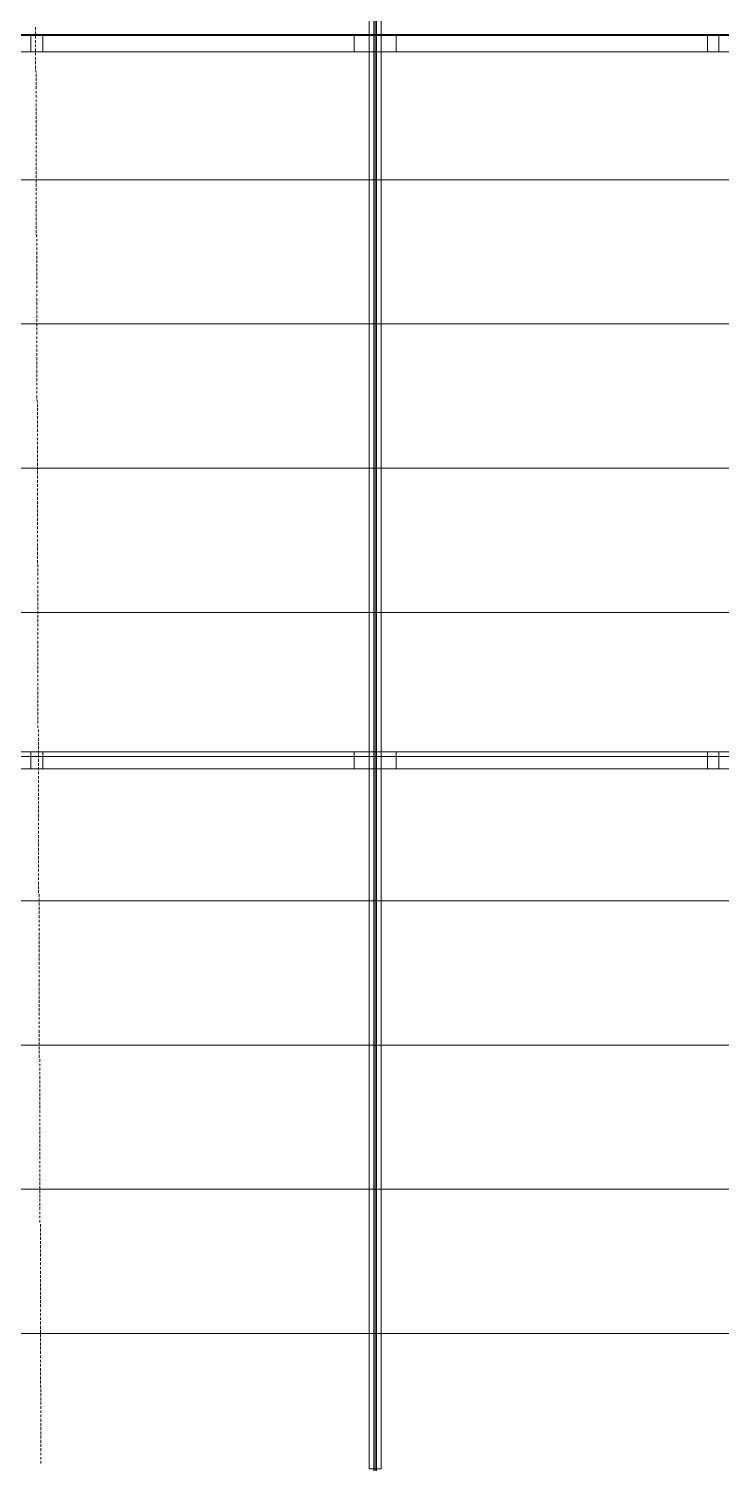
# Model space of a CAD drawing. Header units: centimetres. Extents: x 2816 to 28192, y 2553 to 18332.
# Drawn here: x 13682 to 14902, y 10464 to 12991 of the extents above; entities that cross this region are included whole.
import ezdxf

# ---------------------------------------------------------------- set-up
doc = ezdxf.new("R2010")
doc.units = ezdxf.units.CM
doc.layers.add('PDF_Kaprijatat', color=7, linetype='Continuous')
doc.layers.add('PDF_Prerja A-A', color=7, linetype='Continuous')
doc.layers.add('PDF_Panel Kulmii', color=7, linetype='Continuous', true_color=0xfafafa)

msp = doc.modelspace()

# ---------------------------------------------------------------- linework, layer by layer
at = {"layer": 'PDF_Kaprijatat', "lineweight": 0}
for points in [[(14281.4, 14214.7), (14281.4, 12980.8)], [(14302.4, 14214.7), (14281.4, 14214.7), (14281.4, 12980.8), (14302.4, 12980.8)], [(14302.4, 14214.7), (14302.4, 12980.8), (14302.4, 14214.7)], [(11803, 12980.8), (14291.9, 12980.8), (16780.8, 12980.8), (11803, 12980.8)], [(13685.4, 12980.8), (13685.4, 12950.3)], [(14255.1, 12950.3), (14255.1, 12980.8), (13685.4, 12980.8), (13685.4, 12950.3)], [(14255.1, 12980.8), (13685.4, 12980.8)], [(13685.4, 12980.8), (13685.4, 12980.8)], [(13685.4, 12980.8), (13685.4, 12980.8)], [(14281.4, 12950.3), (14281.4, 12980.8), (13706.5, 12980.8)], [(13706.5, 12950.3), (13706.5, 12980.8)], [(13706.5, 12980.8), (14281.4, 12980.8)], [(13706.5, 12980.8), (13706.5, 12980.8)], [(14255.1, 12980.8), (14255.1, 12980.8)], [(14281.4, 12980.8), (14281.4, 12980.8)], [(14281.4, 12980.8), (14281.4, 12950.3)], [(14281.4, 12980.8), (14281.4, 12980.8)], [(14281.4, 12980.8), (14302.4, 12980.8)], [(14281.4, 12980.8), (14281.4, 12980.8)], [(14281.4, 12980.8), (14281.4, 12980.8)], [(14291.9, 12950.3), (14291.9, 12980.8)], [(14291.9, 12980.8), (14291.9, 12980.8)], [(14302.4, 12980.8), (14302.4, 12950.3)], [(14302.4, 12950.3), (14302.4, 12980.8), (14877.4, 12980.8)], [(14302.4, 12980.8), (14877.4, 12980.8)], [(14302.4, 12980.8), (14302.4, 12980.8)], [(14302.4, 12980.8), (14302.4, 12980.8)], [(14302.4, 12980.8), (14302.4, 12980.8)], [(14302.4, 12980.8), (14302.4, 12980.8)], [(14897.3, 12980.8), (14328.7, 12980.8)], [(14328.7, 12980.8), (14328.7, 12950.3)], [(14328.7, 12980.8), (14897.3, 12980.8)], [(14328.7, 12980.8), (14328.7, 12980.8)], [(14877.4, 12980.8), (14877.4, 12950.3)], [(14877.4, 12980.8), (14877.4, 12980.8)], [(14897.3, 12980.8), (14897.3, 12950.3)], [(14897.3, 12980.8), (14897.3, 12980.8)], [(14897.3, 12950.3), (14897.3, 12980.8)], [(14897.3, 12980.8), (14897.3, 12980.8)], [(14897.3, 12980.8), (14897.3, 12980.8)], [(16780.8, 12950.3), (14291.9, 12950.3), (11803, 12950.3), (16780.8, 12950.3)], [(13685.4, 12950.3), (14255.1, 12950.3), (13685.4, 12950.3)], [(13685.4, 12950.3), (13685.4, 12950.3)], [(13685.4, 12950.3), (13685.4, 12950.3)], [(13706.5, 12950.3), (14281.4, 12950.3), (13706.5, 12950.3)], [(13706.5, 12950.3), (13706.5, 12950.3)], [(14255.1, 12950.3), (14255.1, 12950.3)], [(14281.4, 12950.3), (14281.4, 12950.3)], [(14281.4, 12950.3), (14281.4, 12950.3)], [(14281.4, 12950.3), (14281.4, 12950.3)], [(14281.4, 12950.3), (14302.4, 12950.3)], [(14281.4, 12950.3), (14281.4, 11717.4), (14302.4, 11717.4)], [(14302.4, 12950.3), (14281.4, 12950.3), (14281.4, 11717.4)], [(14281.4, 12950.3), (14281.4, 12950.3)], [(14281.4, 12950.3), (14281.4, 12950.3)], [(14291.9, 12950.3), (14291.9, 12950.3)], [(14302.4, 12950.3), (14302.4, 12950.3)], [(14877.4, 12950.3), (14302.4, 12950.3), (14877.4, 12950.3)], [(14302.4, 12950.3), (14302.4, 12950.3)], [(14302.4, 11717.4), (14302.4, 12950.3), (14302.4, 11717.4)], [(14302.4, 12950.3), (14302.4, 12950.3)], [(14302.4, 12950.3), (14302.4, 12950.3)], [(14328.7, 12950.3), (14897.3, 12950.3), (14328.7, 12950.3)], [(14328.7, 12950.3), (14328.7, 12950.3)], [(14877.4, 12950.3), (14877.4, 12950.3)], [(14897.3, 12950.3), (14897.3, 12950.3)], [(14897.3, 12950.3), (14897.3, 12950.3)], [(11803, 11717.4), (14291.9, 11717.4), (16780.8, 11717.4), (11803, 11717.4)], [(13685.4, 11717.4), (13685.4, 11686.9)], [(14255.1, 11686.9), (14255.1, 11717.4), (13685.4, 11717.4), (13685.4, 11686.9)], [(14255.1, 11717.4), (13685.4, 11717.4)], [(13685.4, 11717.4), (13685.4, 11717.4)], [(13685.4, 11717.4), (13685.4, 11717.4)], [(14281.4, 11686.9), (14281.4, 11717.4), (13706.5, 11717.4)], [(13706.5, 11686.9), (13706.5, 11717.4)], [(13706.5, 11717.4), (14281.4, 11717.4)], [(13706.5, 11717.4), (13706.5, 11717.4)], [(14255.1, 11717.4), (14255.1, 11717.4)], [(14281.4, 11717.4), (14281.4, 11717.4)], [(14281.4, 11717.4), (14281.4, 11686.9)], [(14281.4, 11717.4), (14281.4, 11717.4)], [(14281.4, 11717.4), (14302.4, 11717.4)], [(14281.4, 11717.4), (14281.4, 11717.4)], [(14281.4, 11717.4), (14281.4, 11717.4)], [(14281.4, 11717.4), (14281.4, 11717.4)], [(14291.9, 11686.9), (14291.9, 11717.4)], [(14291.9, 11717.4), (14291.9, 11717.4)], [(14302.4, 11717.4), (14302.4, 11686.9)], [(14302.4, 11686.9), (14302.4, 11717.4), (14877.4, 11717.4)], [(14302.4, 11717.4), (14877.4, 11717.4)], [(14302.4, 11717.4), (14302.4, 11717.4)], [(14302.4, 11717.4), (14302.4, 11717.4)], [(14302.4, 11717.4), (14302.4, 11717.4)], [(14897.3, 11717.4), (14328.7, 11717.4)], [(14328.7, 11717.4), (14328.7, 11686.9)], [(14328.7, 11717.4), (14897.3, 11717.4)], [(14328.7, 11717.4), (14328.7, 11717.4)], [(14877.4, 11717.4), (14877.4, 11686.9)], [(14877.4, 11717.4), (14877.4, 11717.4)], [(14897.3, 11717.4), (14897.3, 11686.9)], [(14897.3, 11717.4), (14897.3, 11717.4)], [(14897.3, 11686.9), (14897.3, 11717.4)], [(14897.3, 11717.4), (14897.3, 11717.4)], [(14897.3, 11717.4), (14897.3, 11717.4)], [(16780.8, 11686.9), (14291.9, 11686.9), (11803, 11686.9), (16780.8, 11686.9)], [(13685.4, 11686.9), (14255.1, 11686.9), (13685.4, 11686.9)], [(13685.4, 11686.9), (13685.4, 11686.9)], [(13685.4, 11686.9), (13685.4, 11686.9)], [(13706.5, 11686.9), (14281.4, 11686.9), (13706.5, 11686.9)], [(13706.5, 11686.9), (13706.5, 11686.9)], [(14255.1, 11686.9), (14255.1, 11686.9)], [(14281.4, 11686.9), (14281.4, 11686.9)], [(14281.4, 11686.9), (14281.4, 11686.9)], [(14281.4, 11686.9), (14281.4, 11686.9)], [(14281.4, 11686.9), (14302.4, 11686.9)], [(14281.4, 11686.9), (14281.4, 10454)], [(14302.4, 11686.9), (14281.4, 11686.9), (14281.4, 10454), (14302.4, 10454)], [(14281.4, 11686.9), (14281.4, 11686.9)], [(14281.4, 11686.9), (14281.4, 11686.9)], [(14291.9, 11686.9), (14291.9, 11686.9)], [(14302.4, 11686.9), (14302.4, 11686.9)], [(14877.4, 11686.9), (14302.4, 11686.9), (14877.4, 11686.9)], [(14302.4, 11686.9), (14302.4, 11686.9)], [(14302.4, 11686.9), (14302.4, 10454), (14302.4, 11686.9)], [(14302.4, 11686.9), (14302.4, 11686.9)], [(14302.4, 11686.9), (14302.4, 11686.9)], [(14328.7, 11686.9), (14897.3, 11686.9), (14328.7, 11686.9)], [(14328.7, 11686.9), (14328.7, 11686.9)], [(14877.4, 11686.9), (14877.4, 11686.9)], [(14897.3, 11686.9), (14897.3, 11686.9)], [(14897.3, 11686.9), (14897.3, 11686.9)]]:
    msp.add_lwpolyline(points, dxfattribs=at)
at = {"layer": 'PDF_Panel Kulmii', "lineweight": 0}
for points in [[(14291.9, 12978.7), (14291.9, 13233), (14289.8, 13233), (14289.8, 12978.7)], [(14291.9, 12978.7), (14291.9, 13233)], [(14294, 12978.7), (14294, 13233), (14291.9, 13233)], [(11785.1, 12978.7), (14291.9, 12978.7), (14289.8, 12978.7), (11783, 12978.7), (11785.1, 12978.7)], [(14291.9, 12978.7), (11785.1, 12978.7), (11783, 12978.7), (14289.8, 12978.7)], [(14289.8, 12978.7), (14289.8, 12978.7)], [(14291.9, 12724.3), (14291.9, 12978.7), (14289.8, 12978.7), (14289.8, 12724.3)], [(14289.8, 12978.7), (14289.8, 12978.7)], [(14291.9, 12978.7), (16798.7, 12978.7), (16800.8, 12978.7), (14294, 12978.7), (14291.9, 12978.7)], [(14291.9, 12978.7), (14291.9, 12978.7)], [(14291.9, 12978.7), (16798.7, 12978.7)], [(14291.9, 12724.3), (14291.9, 12978.7)], [(14294, 12724.3), (14294, 12978.7), (14291.9, 12978.7)], [(14291.9, 12978.7), (14291.9, 12978.7)], [(14291.9, 12978.7), (14291.9, 12978.7)], [(14291.9, 12978.7), (14291.9, 12978.7)], [(14294, 12978.7), (14294, 12978.7)], [(14294, 12978.7), (16800.8, 12978.7), (16798.7, 12978.7)], [(14294, 12978.7), (14294, 12978.7)], [(11785.1, 12724.3), (14291.9, 12724.3), (14289.8, 12724.3), (11783, 12724.3), (11785.1, 12724.3)], [(14291.9, 12724.3), (11785.1, 12724.3), (11783, 12724.3), (14289.8, 12724.3)], [(14289.8, 12724.3), (14289.8, 12724.3)], [(14291.9, 12471), (14291.9, 12724.3), (14289.8, 12724.3), (14289.8, 12471)], [(14289.8, 12724.3), (14289.8, 12724.3)], [(14291.9, 12724.3), (16798.7, 12724.3), (16800.8, 12724.3), (14294, 12724.3), (14291.9, 12724.3)], [(14291.9, 12724.3), (14291.9, 12724.3)], [(14291.9, 12724.3), (16798.7, 12724.3)], [(14291.9, 12471), (14291.9, 12724.3)], [(14294, 12471), (14294, 12724.3), (14291.9, 12724.3)], [(14291.9, 12724.3), (14291.9, 12724.3)], [(14291.9, 12724.3), (14291.9, 12724.3)], [(14291.9, 12724.3), (14291.9, 12724.3)], [(14294, 12724.3), (14294, 12724.3)], [(14294, 12724.3), (16800.8, 12724.3), (16798.7, 12724.3)], [(14294, 12724.3), (14294, 12724.3)], [(11785.1, 12471), (14291.9, 12471), (14289.8, 12471), (11783, 12471), (11785.1, 12471)], [(14291.9, 12471), (11785.1, 12471), (11783, 12471), (14289.8, 12471)], [(14289.8, 12471), (14289.8, 12471)], [(14291.9, 12216.7), (14291.9, 12471), (14289.8, 12471), (14289.8, 12216.7)], [(14289.8, 12471), (14289.8, 12471)], [(14291.9, 12471), (16798.7, 12471), (16800.8, 12471), (14294, 12471), (14291.9, 12471)], [(14291.9, 12471), (14291.9, 12471)], [(14291.9, 12471), (16798.7, 12471)], [(14291.9, 12216.7), (14291.9, 12471)], [(14294, 12216.7), (14294, 12471), (14291.9, 12471)], [(14291.9, 12471), (14291.9, 12471)], [(14291.9, 12471), (14291.9, 12471)], [(14291.9, 12471), (14291.9, 12471)], [(14294, 12471), (14294, 12471)], [(14294, 12471), (16800.8, 12471), (16798.7, 12471)], [(14294, 12471), (14294, 12471)], [(11785.1, 12216.7), (14291.9, 12216.7), (14289.8, 12216.7), (11783, 12216.7), (11785.1, 12216.7)], [(14291.9, 12216.7), (11785.1, 12216.7), (11783, 12216.7), (14289.8, 12216.7)], [(14289.8, 12216.7), (14289.8, 12216.7)], [(14291.9, 11962.3), (14291.9, 12216.7), (14289.8, 12216.7), (14289.8, 11962.3)], [(14289.8, 12216.7), (14289.8, 12216.7)], [(14291.9, 12216.7), (16798.7, 12216.7), (16800.8, 12216.7), (14294, 12216.7), (14291.9, 12216.7)], [(14291.9, 12216.7), (14291.9, 12216.7)], [(14291.9, 12216.7), (16798.7, 12216.7)], [(14291.9, 11962.3), (14291.9, 12216.7)], [(14294, 11962.3), (14294, 12216.7), (14291.9, 12216.7)], [(14291.9, 12216.7), (14291.9, 12216.7)], [(14291.9, 12216.7), (14291.9, 12216.7)], [(14291.9, 12216.7), (14291.9, 12216.7)], [(14294, 12216.7), (14294, 12216.7)], [(14294, 12216.7), (16800.8, 12216.7), (16798.7, 12216.7)], [(14294, 12216.7), (14294, 12216.7)], [(11785.1, 11962.3), (14291.9, 11962.3), (14289.8, 11962.3), (11783, 11962.3), (11785.1, 11962.3)], [(14291.9, 11962.3), (11785.1, 11962.3), (11783, 11962.3), (14289.8, 11962.3)], [(14289.8, 11962.3), (14289.8, 11962.3)], [(14291.9, 11709), (14291.9, 11962.3), (14289.8, 11962.3), (14289.8, 11709)], [(14289.8, 11962.3), (14289.8, 11962.3)], [(14291.9, 11962.3), (16798.7, 11962.3), (16800.8, 11962.3), (14294, 11962.3), (14291.9, 11962.3)], [(14291.9, 11962.3), (14291.9, 11962.3)], [(14291.9, 11962.3), (16798.7, 11962.3)], [(14291.9, 11709), (14291.9, 11962.3)], [(14294, 11709), (14294, 11962.3), (14291.9, 11962.3)], [(14291.9, 11962.3), (14291.9, 11962.3)], [(14291.9, 11962.3), (14291.9, 11962.3)], [(14291.9, 11962.3), (14291.9, 11962.3)], [(14294, 11962.3), (14294, 11962.3)], [(14294, 11962.3), (16800.8, 11962.3), (16798.7, 11962.3)], [(14294, 11962.3), (14294, 11962.3)], [(11785.1, 11709), (14291.9, 11709), (14289.8, 11709), (11783, 11709), (11785.1, 11709)], [(14291.9, 11709), (11785.1, 11709), (11783, 11709), (14289.8, 11709)], [(14289.8, 11709), (14289.8, 11709)], [(14291.9, 11454.6), (14291.9, 11709), (14289.8, 11709), (14289.8, 11454.6)], [(14289.8, 11709), (14289.8, 11709)], [(14291.9, 11709), (16798.7, 11709), (16800.8, 11709), (14294, 11709), (14291.9, 11709)], [(14291.9, 11709), (14291.9, 11709)], [(14291.9, 11709), (16798.7, 11709)], [(14291.9, 11454.6), (14291.9, 11709)], [(14294, 11454.6), (14294, 11709), (14291.9, 11709)], [(14291.9, 11709), (14291.9, 11709)], [(14291.9, 11709), (14291.9, 11709)], [(14291.9, 11709), (14291.9, 11709)], [(14294, 11709), (14294, 11709)], [(14294, 11709), (16800.8, 11709), (16798.7, 11709)], [(14294, 11709), (14294, 11709)], [(11785.1, 11454.6), (14291.9, 11454.6), (14289.8, 11454.6), (11783, 11454.6), (11785.1, 11454.6)], [(14291.9, 11454.6), (11785.1, 11454.6), (11783, 11454.6), (14289.8, 11454.6)], [(14289.8, 11454.6), (14289.8, 11454.6)], [(14291.9, 11200.3), (14291.9, 11454.6), (14289.8, 11454.6), (14289.8, 11200.3)], [(14289.8, 11454.6), (14289.8, 11454.6)], [(14291.9, 11454.6), (16798.7, 11454.6), (16800.8, 11454.6), (14294, 11454.6), (14291.9, 11454.6)], [(14291.9, 11454.6), (14291.9, 11454.6)], [(14291.9, 11454.6), (16798.7, 11454.6)], [(14291.9, 11200.3), (14291.9, 11454.6)], [(14294, 11200.3), (14294, 11454.6), (14291.9, 11454.6)], [(14291.9, 11454.6), (14291.9, 11454.6)], [(14291.9, 11454.6), (14291.9, 11454.6)], [(14291.9, 11454.6), (14291.9, 11454.6)], [(14294, 11454.6), (14294, 11454.6)], [(14294, 11454.6), (16800.8, 11454.6), (16798.7, 11454.6)], [(14294, 11454.6), (14294, 11454.6)], [(11785.1, 11200.3), (14291.9, 11200.3), (14289.8, 11200.3), (11783, 11200.3), (11785.1, 11200.3)], [(14291.9, 11200.3), (11785.1, 11200.3), (11783, 11200.3), (14289.8, 11200.3)], [(14289.8, 11200.3), (14289.8, 11200.3)], [(14291.9, 10947), (14291.9, 11200.3), (14289.8, 11200.3), (14289.8, 10947)], [(14289.8, 11200.3), (14289.8, 11200.3)], [(14291.9, 11200.3), (16798.7, 11200.3), (16800.8, 11200.3), (14294, 11200.3), (14291.9, 11200.3)], [(14291.9, 11200.3), (14291.9, 11200.3)], [(14291.9, 11200.3), (16798.7, 11200.3)], [(14291.9, 10947), (14291.9, 11200.3)], [(14294, 10947), (14294, 11200.3), (14291.9, 11200.3)], [(14291.9, 11200.3), (14291.9, 11200.3)], [(14291.9, 11200.3), (14291.9, 11200.3)], [(14291.9, 11200.3), (14291.9, 11200.3)], [(14294, 11200.3), (14294, 11200.3)], [(14294, 11200.3), (16800.8, 11200.3), (16798.7, 11200.3)], [(14294, 11200.3), (14294, 11200.3)], [(11785.1, 10947), (14291.9, 10947), (14289.8, 10947), (11783, 10947), (11785.1, 10947)], [(14291.9, 10947), (11785.1, 10947), (11783, 10947), (14289.8, 10947)], [(14289.8, 10947), (14289.8, 10947)], [(14291.9, 10692.6), (14291.9, 10947), (14289.8, 10947), (14289.8, 10692.6)], [(14289.8, 10947), (14289.8, 10947)], [(14291.9, 10947), (16798.7, 10947), (16800.8, 10947), (14294, 10947), (14291.9, 10947)], [(14291.9, 10947), (14291.9, 10947)], [(14291.9, 10947), (16798.7, 10947)], [(14291.9, 10692.6), (14291.9, 10947)], [(14294, 10692.6), (14294, 10947), (14291.9, 10947)], [(14291.9, 10947), (14291.9, 10947)], [(14291.9, 10947), (14291.9, 10947)], [(14291.9, 10947), (14291.9, 10947)], [(14294, 10947), (14294, 10947)], [(14294, 10947), (16800.8, 10947), (16798.7, 10947)], [(14294, 10947), (14294, 10947)], [(11785.1, 10692.6), (14291.9, 10692.6), (14289.8, 10692.6), (11783, 10692.6), (11785.1, 10692.6)], [(14291.9, 10692.6), (11785.1, 10692.6), (11783, 10692.6), (14289.8, 10692.6)], [(14289.8, 10692.6), (14289.8, 10692.6)], [(14291.9, 10438.3), (14291.9, 10692.6), (14289.8, 10692.6), (14289.8, 10438.3)], [(14289.8, 10692.6), (14289.8, 10692.6)], [(14291.9, 10692.6), (16798.7, 10692.6), (16800.8, 10692.6), (14294, 10692.6), (14291.9, 10692.6)], [(14291.9, 10692.6), (14291.9, 10692.6)], [(14291.9, 10692.6), (16798.7, 10692.6)], [(14291.9, 10438.3), (14291.9, 10692.6)], [(14294, 10438.3), (14294, 10692.6), (14291.9, 10692.6)], [(14291.9, 10692.6), (14291.9, 10692.6)], [(14291.9, 10692.6), (14291.9, 10692.6)], [(14291.9, 10692.6), (14291.9, 10692.6)], [(14294, 10692.6), (14294, 10692.6)], [(14294, 10692.6), (16800.8, 10692.6), (16798.7, 10692.6)], [(14294, 10692.6), (14294, 10692.6)]]:
    msp.add_lwpolyline(points, dxfattribs=at)
at = {"layer": 'PDF_Prerja A-A', "lineweight": 0}
for points in [[(13693.9, 12993.4), (13693.9, 12988.1)], [(13693.9, 12986), (13693.9, 12980.8)], [(13693.9, 12978.7), (13693.9, 12973.4)], [(13693.9, 12970.3), (13693.9, 12966.1)], [(13693.9, 12962.9), (13693.9, 12958.7)], [(13693.9, 12955.6), (13693.9, 12951.4)], [(13693.9, 12948.2), (13693.9, 12944)], [(13693.9, 12940.8), (13693.9, 12935.6)], [(13693.9, 12933.5), (13693.9, 12928.2)], [(13693.9, 12926.1), (13693.9, 12920.9)], [(13693.9, 12918.8), (13694.9, 12913.5)], [(13694.9, 12911.4), (13694.9, 12906.2)], [(13694.9, 12904.1), (13694.9, 12898.8)], [(13694.9, 12896.7), (13694.9, 12891.4)], [(13694.9, 12889.3), (13694.9, 12884.1)], [(13694.9, 12880.9), (13694.9, 12876.7)], [(13694.9, 12873.6), (13694.9, 12869.4)], [(13694.9, 12866.2), (13694.9, 12862)], [(13694.9, 12858.9), (13694.9, 12853.6)], [(13694.9, 12851.5), (13694.9, 12846.2)], [(13694.9, 12844.1), (13694.9, 12838.9)], [(13694.9, 12836.8), (13694.9, 12831.5)], [(13694.9, 12829.4), (13694.9, 12824.2)], [(13694.9, 12822.1), (13694.9, 12816.8)], [(13694.9, 12814.7), (13694.9, 12809.5)], [(13694.9, 12807.4), (13694.9, 12802.1)], [(13694.9, 12799), (13694.9, 12794.7)], [(13694.9, 12791.6), (13694.9, 12787.4)], [(13694.9, 12784.2), (13694.9, 12780)], [(13694.9, 12776.9), (13694.9, 12772.7)], [(13694.9, 12769.5), (13694.9, 12764.3)], [(13694.9, 12762.2), (13694.9, 12756.9)], [(13694.9, 12754.8), (13694.9, 12749.6)], [(13694.9, 12747.4), (13694.9, 12742.2)], [(13694.9, 12740.1), (13694.9, 12734.8)], [(13694.9, 12732.7), (13694.9, 12727.5)], [(13694.9, 12725.4), (13694.9, 12720.1)], [(13694.9, 12718), (13694.9, 12712.8)], [(13694.9, 12709.6), (13694.9, 12705.4)], [(13694.9, 12702.3), (13694.9, 12698)], [(13694.9, 12694.9), (13694.9, 12690.7)], [(13694.9, 12687.5), (13694.9, 12682.3)], [(13694.9, 12680.2), (13694.9, 12674.9)], [(13694.9, 12672.8), (13694.9, 12667.6)], [(13694.9, 12665.5), (13694.9, 12660.2)], [(13694.9, 12658.1), (13694.9, 12652.9)], [(13694.9, 12650.8), (13694.9, 12645.5)], [(13694.9, 12643.4), (13694.9, 12638.1)], [(13694.9, 12636), (13694.9, 12630.8)], [(13694.9, 12628.7), (13696, 12623.4)], [(13696, 12620.3), (13696, 12616.1)], [(13696, 12612.9), (13696, 12608.7)], [(13696, 12605.6), (13696, 12601.4)], [(13696, 12598.2), (13696, 12592.9)], [(13696, 12590.8), (13696, 12585.6)], [(13696, 12583.5), (13696, 12578.2)], [(13696, 12576.1), (13696, 12570.9)], [(13696, 12568.8), (13696, 12563.5)], [(13696, 12561.4), (13696, 12556.2)], [(13696, 12554.1), (13696, 12548.8)], [(13696, 12546.7), (13696, 12541.4)], [(13696, 12538.3), (13696, 12534.1)], [(13696, 12530.9), (13696, 12526.7)], [(13696, 12523.6), (13696, 12519.4)], [(13696, 12516.2), (13696, 12511)], [(13696, 12508.9), (13696, 12503.6)], [(13696, 12501.5), (13696, 12496.2)], [(13696, 12494.1), (13696, 12488.9)], [(13696, 12486.8), (13696, 12481.5)], [(13696, 12479.4), (13696, 12474.2)], [(13696, 12472.1), (13696, 12466.8)], [(13696, 12464.7), (13696, 12459.5)], [(13696, 12457.4), (13696, 12452.1)], [(13696, 12448.9), (13696, 12444.7)], [(13696, 12441.6), (13696, 12437.4)], [(13696, 12434.2), (13696, 12430)], [(13696, 12426.9), (13696, 12421.6)], [(13696, 12419.5), (13696, 12414.3)], [(13696, 12412.2), (13696, 12406.9)], [(13696, 12404.8), (13696, 12399.5)], [(13696, 12397.4), (13696, 12392.2)], [(13696, 12390.1), (13696, 12384.8)], [(13696, 12382.7), (13696, 12377.5)], [(13696, 12375.4), (13696, 12370.1)], [(13696, 12367), (13696, 12362.8)], [(13696, 12359.6), (13696, 12355.4)], [(13696, 12352.2), (13696, 12348)], [(13696, 12344.9), (13696, 12339.6)], [(13696, 12337.5), (13697, 12332.3)], [(13697, 12330.2), (13697, 12324.9)], [(13697, 12322.8), (13697, 12317.6)], [(13697, 12315.5), (13697, 12310.2)], [(13697, 12308.1), (13697, 12302.8)], [(13697, 12300.7), (13697, 12295.5)], [(13697, 12293.4), (13697, 12288.1)], [(13697, 12286), (13697, 12280.8)], [(13697, 12277.6), (13697, 12273.4)], [(13697, 12270.3), (13697, 12266.1)], [(13697, 12262.9), (13697, 12258.7)], [(13697, 12255.6), (13697, 12250.3)], [(13697, 12248.2), (13697, 12242.9)], [(13697, 12240.8), (13697, 12235.6)], [(13697, 12233.5), (13697, 12228.2)], [(13697, 12226.1), (13697, 12220.9)], [(13697, 12218.8), (13697, 12213.5)], [(13697, 12211.4), (13697, 12206.2)], [(13697, 12204), (13697, 12198.8)], [(13697, 12195.6), (13697, 12191.4)], [(13697, 12188.3), (13697, 12184.1)], [(13697, 12180.9), (13697, 12176.7)], [(13697, 12173.6), (13697, 12168.3)], [(13697, 12166.2), (13697, 12161)], [(13697, 12158.9), (13697, 12153.6)], [(13697, 12151.5), (13697, 12146.2)], [(13697, 12144.1), (13697, 12138.9)], [(13697, 12136.8), (13697, 12131.5)], [(13697, 12129.4), (13697, 12124.2)], [(13697, 12122.1), (13697, 12116.8)], [(13697, 12114.7), (13697, 12109.5)], [(13697, 12106.3), (13697, 12102.1)], [(13697, 12098.9), (13697, 12094.7)], [(13697, 12091.6), (13697, 12087.4)], [(13697, 12084.2), (13697, 12079)], [(13697, 12076.9), (13697, 12071.6)], [(13697, 12069.5), (13697, 12064.3)], [(13697, 12062.2), (13697, 12056.9)], [(13697, 12054.8), (13697, 12049.5)], [(13698.1, 12047.4), (13698.1, 12042.2)], [(13698.1, 12040.1), (13698.1, 12034.8)], [(13698.1, 12032.7), (13698.1, 12027.5)], [(13698.1, 12024.3), (13698.1, 12020.1)], [(13698.1, 12017), (13698.1, 12012.8)], [(13698.1, 12009.6), (13698.1, 12005.4)], [(13698.1, 12002.2), (13698.1, 11997)], [(13698.1, 11994.9), (13698.1, 11989.6)], [(13698.1, 11987.5), (13698.1, 11982.3)], [(13698.1, 11980.2), (13698.1, 11974.9)], [(13698.1, 11972.8), (13698.1, 11967.6)], [(13698.1, 11965.5), (13698.1, 11960.2)], [(13698.1, 11958.1), (13698.1, 11952.8)], [(13698.1, 11950.7), (13698.1, 11945.5)], [(13698.1, 11943.4), (13698.1, 11938.1)], [(13698.1, 11935), (13698.1, 11930.8)], [(13698.1, 11927.6), (13698.1, 11923.4)], [(13698.1, 11920.3), (13698.1, 11916.1)], [(13698.1, 11912.9), (13698.1, 11907.6)], [(13698.1, 11905.5), (13698.1, 11900.3)], [(13698.1, 11898.2), (13698.1, 11892.9)], [(13698.1, 11890.8), (13698.1, 11885.6)], [(13698.1, 11883.5), (13698.1, 11878.2)], [(13698.1, 11876.1), (13698.1, 11870.9)], [(13698.1, 11868.8), (13698.1, 11863.5)], [(13698.1, 11861.4), (13698.1, 11856.1)], [(13698.1, 11853), (13698.1, 11848.8)], [(13698.1, 11845.6), (13698.1, 11841.4)], [(13698.1, 11838.3), (13698.1, 11834.1)], [(13698.1, 11830.9), (13698.1, 11825.7)], [(13698.1, 11823.6), (13698.1, 11818.3)], [(13698.1, 11816.2), (13698.1, 11811)], [(13698.1, 11808.8), (13698.1, 11803.6)], [(13698.1, 11801.5), (13698.1, 11796.2)], [(13698.1, 11794.1), (13698.1, 11788.9)], [(13698.1, 11786.8), (13698.1, 11781.5)], [(13698.1, 11779.4), (13698.1, 11774.2)], [(13698.1, 11772.1), (13698.1, 11766.8)], [(13698.1, 11763.7), (13698.1, 11759.4)], [(13699.1, 11756.3), (13699.1, 11752.1)], [(13699.1, 11748.9), (13699.1, 11744.7)], [(13699.1, 11741.6), (13699.1, 11736.3)], [(13699.1, 11734.2), (13699.1, 11729)], [(13699.1, 11726.9), (13699.1, 11721.6)], [(13699.1, 11719.5), (13699.1, 11714.3)], [(13699.1, 11712.2), (13699.1, 11706.9)], [(13699.1, 11704.8), (13699.1, 11699.5)], [(13699.1, 11697.4), (13699.1, 11692.2)], [(13699.1, 11690.1), (13699.1, 11684.8)], [(13699.1, 11681.7), (13699.1, 11677.5)], [(13699.1, 11674.3), (13699.1, 11670.1)], [(13699.1, 11667), (13699.1, 11662.7)], [(13699.1, 11659.6), (13699.1, 11654.3)], [(13699.1, 11652.2), (13699.1, 11647)], [(13699.1, 11644.9), (13699.1, 11639.6)], [(13699.1, 11637.5), (13699.1, 11632.3)], [(13699.1, 11630.2), (13699.1, 11624.9)], [(13699.1, 11622.8), (13699.1, 11617.6)], [(13699.1, 11615.5), (13699.1, 11610.2)], [(13699.1, 11608.1), (13699.1, 11602.8)], [(13699.1, 11600.7), (13699.1, 11595.5)], [(13699.1, 11592.3), (13699.1, 11588.1)], [(13699.1, 11585), (13699.1, 11580.8)], [(13699.1, 11577.6), (13699.1, 11573.4)], [(13699.1, 11570.3), (13699.1, 11565)], [(13699.1, 11562.9), (13699.1, 11557.6)], [(13699.1, 11555.5), (13699.1, 11550.3)], [(13699.1, 11548.2), (13699.1, 11542.9)], [(13699.1, 11540.8), (13699.1, 11535.6)], [(13699.1, 11533.5), (13699.1, 11528.2)], [(13699.1, 11526.1), (13699.1, 11520.9)], [(13699.1, 11518.8), (13699.1, 11513.5)], [(13699.1, 11510.3), (13699.1, 11506.1)], [(13699.1, 11503), (13699.1, 11498.8)], [(13699.1, 11495.6), (13699.1, 11491.4)], [(13699.1, 11488.3), (13699.1, 11483)], [(13699.1, 11480.9), (13699.1, 11475.7)], [(13699.1, 11473.6), (13699.1, 11468.3)], [(13700.2, 11466.2), (13700.2, 11460.9)], [(13700.2, 11458.8), (13700.2, 11453.6)], [(13700.2, 11451.5), (13700.2, 11446.2)], [(13700.2, 11444.1), (13700.2, 11438.9)], [(13700.2, 11436.8), (13700.2, 11431.5)], [(13700.2, 11429.4), (13700.2, 11424.2)], [(13700.2, 11421), (13700.2, 11416.8)], [(13700.2, 11413.6), (13700.2, 11409.4)], [(13700.2, 11406.3), (13700.2, 11402.1)], [(13700.2, 11398.9), (13700.2, 11393.7)], [(13700.2, 11391.6), (13700.2, 11386.3)], [(13700.2, 11384.2), (13700.2, 11379)], [(13700.2, 11376.9), (13700.2, 11371.6)], [(13700.2, 11369.5), (13700.2, 11364.2)], [(13700.2, 11362.1), (13700.2, 11356.9)], [(13700.2, 11354.8), (13700.2, 11349.5)], [(13700.2, 11347.4), (13700.2, 11342.2)], [(13700.2, 11339), (13700.2, 11334.8)], [(13700.2, 11331.7), (13700.2, 11327.5)], [(13700.2, 11324.3), (13700.2, 11320.1)], [(13700.2, 11316.9), (13700.2, 11311.7)], [(13700.2, 11309.6), (13700.2, 11304.3)], [(13700.2, 11302.2), (13700.2, 11297)], [(13700.2, 11294.9), (13700.2, 11289.6)], [(13700.2, 11287.5), (13700.2, 11282.3)], [(13700.2, 11280.2), (13700.2, 11274.9)], [(13700.2, 11272.8), (13700.2, 11267.5)], [(13700.2, 11265.4), (13700.2, 11260.2)], [(13700.2, 11258.1), (13700.2, 11252.8)], [(13700.2, 11249.7), (13700.2, 11245.5)], [(13700.2, 11242.3), (13700.2, 11238.1)], [(13700.2, 11235), (13700.2, 11230.8)], [(13700.2, 11227.6), (13700.2, 11222.4)], [(13700.2, 11220.3), (13700.2, 11215)], [(13700.2, 11212.9), (13700.2, 11207.6)], [(13700.2, 11205.5), (13700.2, 11200.3)], [(13700.2, 11198.2), (13700.2, 11192.9)], [(13700.2, 11190.8), (13700.2, 11185.6)], [(13700.2, 11183.5), (13700.2, 11178.2)], [(13701.2, 11176.1), (13701.2, 11170.9)], [(13701.2, 11167.7), (13701.2, 11163.5)], [(13701.2, 11160.3), (13701.2, 11156.1)], [(13701.2, 11153), (13701.2, 11148.8)], [(13701.2, 11145.6), (13701.2, 11140.4)], [(13701.2, 11138.3), (13701.2, 11133)], [(13701.2, 11130.9), (13701.2, 11125.7)], [(13701.2, 11123.6), (13701.2, 11118.3)], [(13701.2, 11116.2), (13701.2, 11110.9)], [(13701.2, 11108.8), (13701.2, 11103.6)], [(13701.2, 11101.5), (13701.2, 11096.2)], [(13701.2, 11094.1), (13701.2, 11088.9)], [(13701.2, 11086.8), (13701.2, 11081.5)], [(13701.2, 11078.4), (13701.2, 11074.2)], [(13701.2, 11071), (13701.2, 11066.8)], [(13701.2, 11063.6), (13701.2, 11059.4)], [(13701.2, 11056.3), (13701.2, 11051)], [(13701.2, 11048.9), (13701.2, 11043.7)], [(13701.2, 11041.6), (13701.2, 11036.3)], [(13701.2, 11034.2), (13701.2, 11029)], [(13701.2, 11026.9), (13701.2, 11021.6)], [(13701.2, 11019.5), (13701.2, 11014.2)], [(13701.2, 11012.1), (13701.2, 11006.9)], [(13701.2, 11004.8), (13701.2, 10999.5)], [(13701.2, 10996.4), (13701.2, 10992.2)], [(13701.2, 10989), (13701.2, 10984.8)], [(13701.2, 10981.7), (13701.2, 10977.5)], [(13701.2, 10974.3), (13701.2, 10969)], [(13701.2, 10966.9), (13701.2, 10961.7)], [(13701.2, 10959.6), (13701.2, 10954.3)], [(13701.2, 10952.2), (13701.2, 10947)], [(13701.2, 10944.9), (13701.2, 10939.6)], [(13701.2, 10937.5), (13701.2, 10932.3)], [(13701.2, 10930.2), (13701.2, 10924.9)], [(13701.2, 10922.8), (13701.2, 10917.5)], [(13701.2, 10915.4), (13701.2, 10910.2)], [(13701.2, 10907), (13701.2, 10902.8)], [(13701.2, 10899.7), (13701.2, 10895.5)], [(13701.2, 10892.3), (13701.2, 10888.1)], [(13702.3, 10885), (13702.3, 10879.7)], [(13702.3, 10877.6), (13702.3, 10872.3)], [(13702.3, 10870.2), (13702.3, 10865)], [(13702.3, 10862.9), (13702.3, 10857.6)], [(13702.3, 10855.5), (13702.3, 10850.3)], [(13702.3, 10848.2), (13702.3, 10842.9)], [(13702.3, 10840.8), (13702.3, 10835.6)], [(13702.3, 10833.5), (13702.3, 10828.2)], [(13702.3, 10825.1), (13702.3, 10820.8)], [(13702.3, 10817.7), (13702.3, 10813.5)], [(13702.3, 10810.3), (13702.3, 10806.1)], [(13702.3, 10803), (13702.3, 10797.7)], [(13702.3, 10795.6), (13702.3, 10790.4)], [(13702.3, 10788.3), (13702.3, 10783)], [(13702.3, 10780.9), (13702.3, 10775.7)], [(13702.3, 10773.6), (13702.3, 10768.3)], [(13702.3, 10766.2), (13702.3, 10760.9)], [(13702.3, 10758.8), (13702.3, 10753.6)], [(13702.3, 10751.5), (13702.3, 10746.2)], [(13702.3, 10744.1), (13702.3, 10738.9)], [(13702.3, 10735.7), (13702.3, 10731.5)], [(13702.3, 10728.4), (13702.3, 10724.1)], [(13702.3, 10721), (13702.3, 10716.8)], [(13702.3, 10713.6), (13702.3, 10708.4)], [(13702.3, 10706.3), (13702.3, 10701)], [(13702.3, 10698.9), (13702.3, 10693.7)], [(13702.3, 10691.6), (13702.3, 10686.3)], [(13702.3, 10684.2), (13702.3, 10679)], [(13702.3, 10676.9), (13702.3, 10671.6)], [(13702.3, 10669.5), (13702.3, 10664.2)], [(13702.3, 10662.1), (13702.3, 10656.9)], [(13702.3, 10653.7), (13702.3, 10649.5)], [(13702.3, 10646.4), (13702.3, 10642.2)], [(13702.3, 10639), (13702.3, 10634.8)], [(13702.3, 10631.7), (13702.3, 10626.4)], [(13702.3, 10624.3), (13702.3, 10619)], [(13702.3, 10616.9), (13702.3, 10611.7)], [(13702.3, 10609.6), (13702.3, 10604.3)], [(13702.3, 10602.2), (13703.3, 10597)], [(13703.3, 10594.9), (13703.3, 10589.6)], [(13703.3, 10587.5), (13703.3, 10582.3)], [(13703.3, 10580.2), (13703.3, 10574.9)], [(13703.3, 10572.8), (13703.3, 10567.5)], [(13703.3, 10564.4), (13703.3, 10560.2)], [(13703.3, 10557), (13703.3, 10552.8)], [(13703.3, 10549.7), (13703.3, 10545.5)], [(13703.3, 10542.3), (13703.3, 10537.1)], [(13703.3, 10535), (13703.3, 10529.7)], [(13703.3, 10527.6), (13703.3, 10522.3)], [(13703.3, 10520.2), (13703.3, 10515)], [(13703.3, 10512.9), (13703.3, 10507.6)], [(13703.3, 10505.5), (13703.3, 10500.3)], [(13703.3, 10498.2), (13703.3, 10492.9)], [(13703.3, 10490.8), (13703.3, 10485.6)], [(13703.3, 10482.4), (13703.3, 10478.2)], [(13703.3, 10475), (13703.3, 10470.8)], [(13703.3, 10467.7), (13703.3, 10463.5)]]:
    msp.add_lwpolyline(points, dxfattribs=at)

doc.saveas('drawing.dxf')
